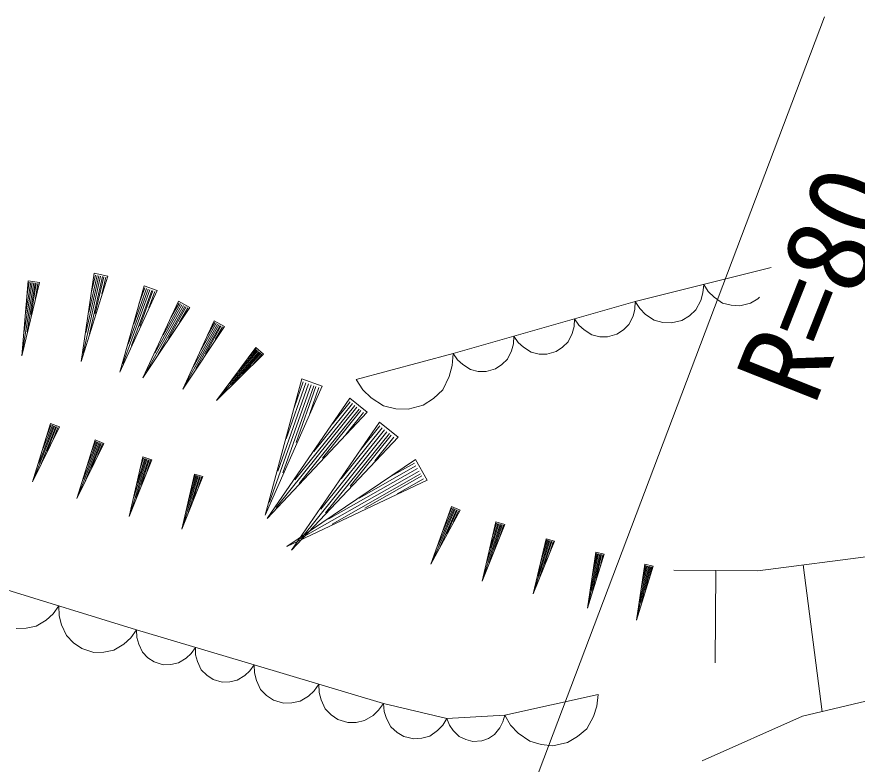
# Model space of a CAD drawing. Units: millimetres, scale not verified. Extents: x 40000 to 680000, y 20000 to 380000.
# Drawn here: x 259850 to 277756, y 285742 to 301668 of the extents above; entities that cross this region are included whole.
import ezdxf
from ezdxf.enums import TextEntityAlignment as Align

# ---------------------------------------------------------------- set-up
doc = ezdxf.new("R2010")
doc.units = ezdxf.units.MM
doc.header["$LTSCALE"] = 1000
doc.layers.add('M-GBD', color=7, linetype='Continuous', lineweight=13)
doc.layers.add('M-STR-HTXT', color=7, linetype='Continuous', lineweight=13)
doc.styles.add('ＭＳ ゴシック', font='')
doc.styles.get('ＭＳ ゴシック').set_extended_font_data('MS Gothic')

msp = doc.modelspace()

# ---------------------------------------------------------------- linework, layer by layer
at = {"layer": 'M-GBD'}
for p, q in [((261501, 296206), (261221, 294321)), ((261443, 295805), (261526, 296166)), ((261788, 296141), (261501, 296206)), ((273027, 295603), (275925, 296325)), ((260093, 296045), (259957, 294446)), ((259957, 294446), (260337, 296005)), ((260211, 295997), (259982, 294600)), ((260009, 294964), (260179, 296003)), ((260147, 296008), (260038, 295341)), ((260065, 295705), (260116, 296013)), ((260073, 294954), (260242, 295992)), ((260337, 296005), (260093, 296045)), ((260266, 295988), (260157, 295321)), ((261221, 294321), (261788, 296141)), ((261637, 296141), (261262, 294502)), ((261322, 294932), (261600, 296149)), ((261563, 296158), (261384, 295375)), ((261396, 294915), (261674, 296132)), ((261702, 296126), (261523, 295344)), ((261661, 295755), (261744, 296117)), ((260251, 295675), (260301, 295983)), ((262561, 295934), (262047, 294099)), ((262047, 294099), (262838, 295833)), ((262688, 295852), (262111, 294273)), ((262224, 294692), (262652, 295865)), ((262295, 294666), (262724, 295839)), ((262616, 295878), (262341, 295124)), ((262454, 295543), (262581, 295891)), ((262750, 295829), (262475, 295075)), ((262838, 295833), (262561, 295934)), ((262663, 295467), (262790, 295815)), ((274471, 295785), (274487, 295967)), ((274487, 295967), (274584, 295813)), ((274584, 295813), (274707, 295692)), ((274422, 295621), (274471, 295785)), ((274707, 295692), (274889, 295567)), ((275483, 295564), (275641, 295661)), ((275641, 295661), (275674, 295691)), ((263295, 295611), (262538, 293972)), ((262538, 293972), (263538, 295475)), ((263401, 295516), (262624, 294125)), ((262792, 294500), (263370, 295533)), ((262855, 294465), (263432, 295498)), ((263338, 295551), (262967, 294887)), ((263456, 295485), (263085, 294821)), ((263135, 295262), (263307, 295568)), ((263538, 295475), (263295, 295611)), ((263320, 295159), (263491, 295465)), ((269148, 294495), (273027, 295603)), ((273018, 295440), (273027, 295603)), ((273027, 295603), (273124, 295449)), ((273124, 295449), (273247, 295328)), ((274320, 295425), (274422, 295621)), ((274889, 295567), (275072, 295520)), ((275072, 295520), (275257, 295508)), ((275257, 295508), (275483, 295564)), ((272894, 295114), (272980, 295292)), ((272980, 295292), (273018, 295440)), ((273247, 295328), (273429, 295203)), ((274023, 295200), (274181, 295297)), ((274181, 295297), (274320, 295425)), ((264057, 295191), (263385, 293734)), ((264152, 295107), (263461, 293870)), ((263611, 294204), (264124, 295122)), ((263667, 294173), (264180, 295091)), ((264096, 295138), (263766, 294548)), ((263916, 294881), (264068, 295153)), ((264274, 295071), (264057, 295191)), ((271725, 295070), (271734, 295234)), ((271734, 295234), (271825, 295099)), ((271825, 295099), (271939, 294995)), ((272774, 294996), (272894, 295114)), ((273429, 295203), (273612, 295156)), ((273612, 295156), (273797, 295144)), ((273797, 295144), (274023, 295200)), ((263385, 293734), (264274, 295071)), ((264201, 295079), (263871, 294489)), ((264080, 294789), (264232, 295062)), ((271601, 294745), (271687, 294923)), ((271687, 294923), (271725, 295070)), ((271939, 294995), (272105, 294889)), ((272636, 294904), (272774, 294996)), ((270432, 294701), (270441, 294864)), ((270441, 294864), (270532, 294729)), ((271481, 294626), (271601, 294745)), ((272105, 294889), (272270, 294852)), ((272270, 294852), (272436, 294847)), ((272436, 294847), (272636, 294904)), ((264945, 294621), (264105, 293495)), ((264968, 294568), (264579, 294122)), ((264767, 294381), (264947, 294586)), ((265108, 294478), (264945, 294621)), ((270394, 294553), (270432, 294701)), ((270532, 294729), (270646, 294625)), ((270646, 294625), (270812, 294519)), ((271343, 294535), (271481, 294626)), ((264105, 293495), (265108, 294478)), ((265010, 294531), (264195, 293598)), ((264383, 293856), (264989, 294549)), ((264426, 293819), (265031, 294512)), ((265047, 294499), (264658, 294053)), ((264891, 294272), (265071, 294478)), ((267083, 293937), (269148, 294495)), ((269130, 294235), (269148, 294495)), ((269148, 294495), (269239, 294360)), ((270188, 294257), (270308, 294375)), ((270308, 294375), (270394, 294553)), ((270812, 294519), (270977, 294482)), ((270977, 294482), (271143, 294477)), ((271143, 294477), (271343, 294535)), ((269065, 294001), (269130, 294235)), ((269239, 294360), (269353, 294256)), ((269353, 294256), (269519, 294150)), ((270050, 294165), (270188, 294257)), ((269519, 294150), (269684, 294113)), ((269684, 294113), (269850, 294108)), ((269850, 294108), (270050, 294165)), ((265922, 293954), (265140, 291048)), ((265409, 291988), (266067, 293847)), ((266010, 293867), (265588, 292672)), ((265759, 293336), (265954, 293887)), ((266360, 293799), (265922, 293954)), ((267083, 293937), (267224, 293720)), ((268925, 293720), (269065, 294001)), ((265140, 291048), (266360, 293799)), ((266123, 293827), (265238, 291324)), ((265522, 291948), (266180, 293807)), ((266222, 293792), (265800, 292597)), ((266091, 293218), (266286, 293770)), ((267224, 293720), (267403, 293552)), ((268732, 293535), (268925, 293720)), ((266945, 293541), (265188, 290975)), ((267319, 293240), (266945, 293541)), ((267403, 293552), (267665, 293380)), ((268510, 293392), (268732, 293535)), ((267098, 293348), (265378, 291211)), ((265772, 291799), (267050, 293387)), ((265868, 291721), (267147, 293309)), ((267002, 293426), (266180, 292406)), ((266574, 292994), (266953, 293465)), ((267665, 293380), (267926, 293317)), ((267926, 293317), (268190, 293305)), ((268190, 293305), (268510, 293392)), ((265188, 290975), (267319, 293240)), ((267183, 293280), (266362, 292260)), ((266858, 292765), (267237, 293236)), ((260571, 293003), (260186, 291758)), ((260657, 292945), (260233, 291876)), ((260317, 292160), (260633, 292955)), ((260608, 292964), (260406, 292454)), ((260491, 292738), (260584, 292974)), ((260759, 292929), (260571, 293003)), ((267575, 293032), (265705, 290301)), ((267180, 292450), (267583, 292951)), ((267973, 292712), (267575, 293032)), ((260186, 291758), (260759, 292929)), ((260366, 292141), (260681, 292936)), ((260699, 292928), (260497, 292418)), ((260633, 292682), (260726, 292918)), ((267738, 292827), (265906, 290552)), ((266326, 291178), (267686, 292868)), ((266428, 291095), (267789, 292786)), ((267635, 292910), (266760, 291824)), ((261519, 292652), (261133, 291406)), ((261604, 292594), (261180, 291524)), ((261265, 291809), (261580, 292603)), ((261556, 292613), (261353, 292102)), ((261438, 292387), (261532, 292622)), ((261706, 292578), (261519, 292652)), ((265705, 290301), (267973, 292712)), ((267828, 292755), (266953, 291668)), ((267482, 292207), (267885, 292708)), ((261133, 291406), (261706, 292578)), ((261313, 291789), (261628, 292584)), ((261647, 292577), (261444, 292066)), ((261580, 292330), (261674, 292566)), ((262535, 292290), (262246, 291019)), ((262246, 291019), (262727, 292231)), ((262624, 292239), (262284, 291140)), ((262346, 291430), (262599, 292246)), ((262396, 291415), (262649, 292231)), ((262575, 292254), (262412, 291730)), ((262475, 292020), (262550, 292262)), ((262727, 292231), (262535, 292290)), ((268344, 292238), (265603, 290383)), ((268597, 291794), (268344, 292238)), ((262668, 292225), (262505, 291701)), ((262621, 291975), (262696, 292217)), ((268355, 292102), (267144, 291412)), ((267763, 291841), (268323, 292160)), ((263635, 291925), (263369, 290752)), ((263369, 290752), (263812, 291870)), ((263717, 291878), (263403, 290863)), ((263461, 291131), (263694, 291885)), ((263507, 291117), (263740, 291871)), ((263672, 291892), (263522, 291408)), ((263579, 291676), (263649, 291899)), ((263812, 291870), (263635, 291925)), ((268420, 291988), (265882, 290543)), ((266502, 290971), (268388, 292045)), ((266568, 290857), (268453, 291930)), ((268478, 291887), (267266, 291197)), ((263757, 291865), (263607, 291381)), ((263714, 291634), (263783, 291857)), ((265603, 290383), (268597, 291794)), ((267955, 291504), (268514, 291823)), ((269109, 291236), (268675, 290006)), ((268675, 290006), (269294, 291154)), ((269192, 291174), (268726, 290122)), ((268822, 290403), (269168, 291185)), ((268870, 290382), (269216, 291164)), ((269145, 291195), (268922, 290693)), ((269234, 291156), (269011, 290654)), ((269018, 290974), (269121, 291206)), ((269294, 291154), (269109, 291236)), ((269158, 290912), (269261, 291144)), ((270059, 290908), (269763, 289639)), ((269763, 289639), (270251, 290848)), ((270148, 290856), (269801, 289759)), ((269866, 290049), (270123, 290864)), ((269915, 290034), (270173, 290849)), ((270098, 290872), (269933, 290348)), ((269997, 290638), (270074, 290880)), ((270191, 290843), (270026, 290319)), ((270251, 290848), (270059, 290908)), ((270143, 290592), (270219, 290834)), ((271128, 290547), (270855, 289375)), ((270855, 289375), (271305, 290491)), ((271210, 290499), (270890, 289487)), ((270949, 289754), (271187, 290507)), ((270995, 289740), (271233, 290492)), ((271164, 290514), (271012, 290030)), ((271071, 290298), (271141, 290521)), ((271250, 290487), (271097, 290003)), ((271305, 290491), (271128, 290547)), ((271205, 290255), (271276, 290479)), ((272186, 290257), (272009, 289067)), ((272367, 290216), (272186, 290257)), ((275640, 289864), (279499, 290361)), ((272009, 289067), (272367, 290216)), ((272272, 290216), (272035, 289181)), ((272072, 289452), (272248, 290221)), ((272225, 290227), (272112, 289732)), ((272119, 289441), (272295, 290211)), ((272149, 290004), (272201, 290232)), ((272312, 290207), (272199, 289712)), ((272287, 289972), (272339, 290201)), ((273230, 290001), (273053, 288810)), ((273053, 288810), (273411, 289960)), ((273316, 289960), (273079, 288925)), ((273116, 289196), (273292, 289965)), ((273269, 289970), (273156, 289476)), ((273163, 289185), (273339, 289954)), ((273193, 289748), (273245, 289976)), ((273411, 289960), (273230, 290001)), ((273357, 289950), (273244, 289456)), ((273331, 289716), (273383, 289944)), ((276605, 289988), (277008, 286861)), ((273848, 289874), (275640, 289864)), ((274744, 289869), (274732, 287900)), ((259094, 289626), (262403, 288603)), ((260624, 288945), (260749, 289115)), ((260749, 289115), (260752, 288905)), ((260479, 288813), (260624, 288945)), ((260752, 288905), (260801, 288713)), ((260048, 288638), (260261, 288681)), ((260261, 288681), (260479, 288813)), ((260801, 288713), (260906, 288481)), ((259835, 288636), (260048, 288638)), ((260906, 288481), (261058, 288326)), ((262278, 288433), (262403, 288603)), ((262403, 288603), (262408, 288445)), ((262403, 288603), (264911, 287861)), ((261058, 288326), (261233, 288204)), ((261916, 288169), (262133, 288301)), ((262133, 288301), (262278, 288433)), ((262408, 288445), (262447, 288300)), ((262447, 288300), (262528, 288126)), ((261233, 288204), (261489, 288124)), ((261489, 288124), (261703, 288126)), ((261703, 288126), (261916, 288169)), ((262528, 288126), (262644, 288010)), ((263564, 288103), (263657, 288232)), ((263657, 288232), (263661, 288074)), ((262644, 288010), (262777, 287920)), ((263293, 287900), (263456, 288002)), ((263456, 288002), (263564, 288103)), ((263661, 288074), (263701, 287929)), ((263701, 287929), (263782, 287755)), ((262777, 287920), (262972, 287862)), ((262972, 287862), (263133, 287866)), ((263133, 287866), (263293, 287900)), ((263782, 287755), (263898, 287639)), ((264818, 287732), (264911, 287861)), ((264911, 287861), (264915, 287687)), ((264911, 287861), (267662, 287033)), ((263898, 287639), (264031, 287549)), ((264547, 287529), (264710, 287631)), ((264710, 287631), (264818, 287732)), ((264915, 287687), (264957, 287528)), ((264031, 287549), (264225, 287491)), ((264225, 287491), (264387, 287495)), ((264387, 287495), (264547, 287529)), ((264957, 287528), (265046, 287337)), ((266184, 287305), (266286, 287447)), ((266286, 287447), (266290, 287273)), ((265046, 287337), (265172, 287209)), ((266064, 287195), (266184, 287305)), ((266290, 287273), (266333, 287114)), ((270248, 286786), (272240, 287226)), ((272210, 286979), (272240, 287226)), ((265172, 287209), (265318, 287108)), ((265318, 287108), (265531, 287044)), ((265531, 287044), (265709, 287047)), ((265709, 287047), (265885, 287084)), ((265885, 287084), (266064, 287195)), ((266333, 287114), (266421, 286923)), ((277938, 287082), (276594, 286762)), ((266421, 286923), (266548, 286795)), ((267440, 286781), (267559, 286891)), ((267559, 286891), (267662, 287033)), ((267662, 287033), (267676, 286865)), ((267662, 287033), (269015, 286715)), ((267676, 286865), (267726, 286714)), ((272139, 286760), (272210, 286979)), ((266548, 286795), (266694, 286694)), ((266694, 286694), (266907, 286630)), ((267260, 286670), (267440, 286781)), ((267726, 286714), (267823, 286535)), ((268925, 286572), (269015, 286715)), ((269015, 286715), (270248, 286786)), ((269015, 286715), (269070, 286576)), ((270207, 286642), (270248, 286786)), ((270248, 286786), (270373, 286574)), ((271993, 286498), (272139, 286760)), ((276594, 286762), (274453, 285813)), ((266907, 286630), (267084, 286633)), ((267084, 286633), (267260, 286670)), ((267823, 286535), (267953, 286418)), ((268816, 286459), (268925, 286572)), ((269070, 286576), (269151, 286460)), ((270031, 286375), (270143, 286518)), ((270143, 286518), (270207, 286642)), ((270373, 286574), (270536, 286406)), ((271800, 286330), (271993, 286498)), ((267953, 286418), (268100, 286330)), ((268100, 286330), (268310, 286281)), ((268481, 286294), (268649, 286341)), ((268649, 286341), (268816, 286459)), ((269151, 286460), (269279, 286331)), ((269279, 286331), (269419, 286265)), ((269899, 286293), (270031, 286375)), ((270536, 286406), (270778, 286230)), ((271583, 286204), (271800, 286330)), ((268310, 286281), (268481, 286294)), ((269419, 286265), (269566, 286227)), ((269566, 286227), (269757, 286239)), ((269757, 286239), (269899, 286293)), ((270778, 286230), (271024, 286159)), ((271024, 286159), (271274, 286136)), ((271274, 286136), (271583, 286204))]:
    msp.add_line(p, q, dxfattribs=at)
at = {"layer": 'M-STR-HTXT'}
msp.add_line((259570, 255471), (277059, 301668), dxfattribs=at)

# ---------------------------------------------------------------- texts
at = {"layer": 'M-STR-HTXT', "style": 'ＭＳ ゴシック'}
msp.add_text('R=80', height=1833, rotation=68.4, dxfattribs=at).set_placement((277351, 293138), align=Align.BOTTOM_LEFT)

doc.saveas('drawing.dxf')
